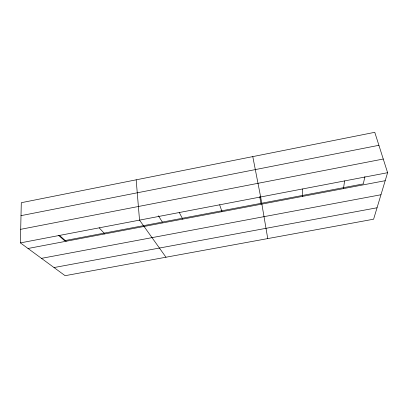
<?xml version="1.0" encoding="UTF-8"?>
<svg xmlns="http://www.w3.org/2000/svg" width="408" height="408" viewBox="0 0 408 408"><rect width="100%" height="100%" fill="white"/><g stroke="black" fill="none" stroke-linecap="round" stroke-linejoin="round"><path stroke-width="0.61" d="M20.4 242.903L21.293 202.7L374.779 132.314L387.6 172.701L373.606 219.208L65.117 275.686L20.4 242.903L387.6 172.701M343.454 188.624L344.612 180.917M364.92 176.623L363.298 183.906L64.546 240.659L58.456 235.319M21.007 215.654L378.905 145.304M20.701 229.316L383.26 159.028M28.019 248.487L385.193 180.698M41.473 258.351L380.965 194.749M54.029 267.556L377.043 207.774M59.497 235.431L66.111 241.261M99.2 227.837L104.785 233.922M165.969 257.219L139.531 220.126L136.17 179.826M158.437 215.786L162.333 222.085M179.285 212.527L182.738 219.127M219.657 204.806L222.008 211.67M252.781 156.611L260.656 196.967L267.75 238.588M259.743 196.651L260.911 203.357M302.303 189.006L302.348 196.421"/></g></svg>
